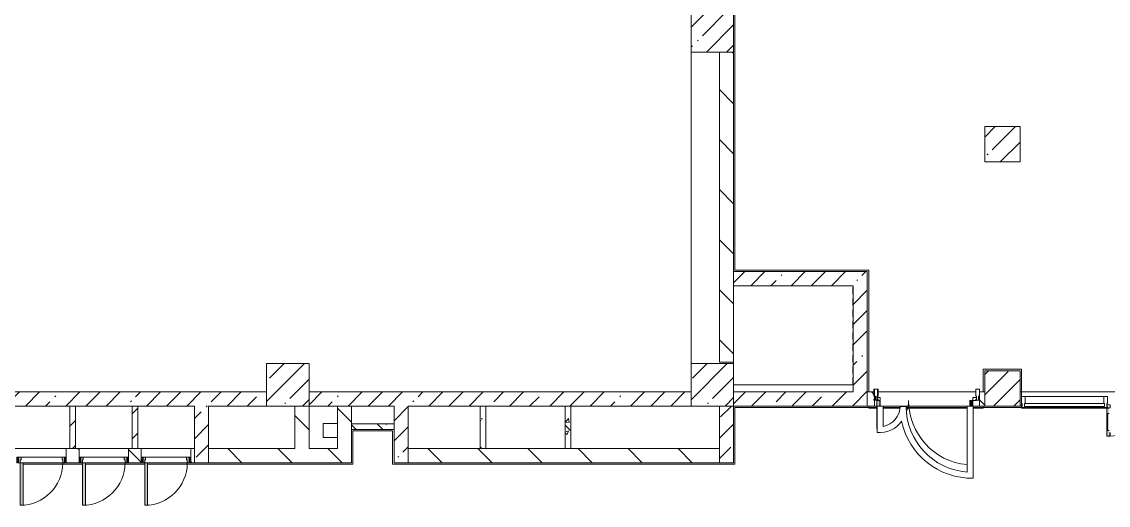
# Model space of a CAD drawing. Header units: millimetres. Extents: x -5714 to 188114, y -8553 to 29000.
# Drawn here: x 117802 to 133160, y 10300 to 17129 of the extents above; entities that cross this region are included whole.
import ezdxf

# ---------------------------------------------------------------- set-up
doc = ezdxf.new("R2010")
doc.units = ezdxf.units.MM
doc.linetypes.add('200_ШТРИХ__ш1_п0_6_', pattern=[160, 100, -60])
for name, color, linetype, lineweight, true_color in [('A-DETL-GENF-5', 7, 'Continuous', 5, 0xaaaaaa), ('A-DETL-GENF-6', 7, 'Continuous', 5, 0xe2e2e2), ('A-DOOR-3', 7, 'Continuous', 5, 0xaaaaaa), ('A-DOOR-4', 7, 'Continuous', 5, 0xe2e2e2), ('A-DOOR-FRAM-2', 7, 'Continuous', 5, 0xe2e2e2), ('A-DOOR-FRAM-3', 7, 'Continuous', 5, 0xaaaaaa), ('A-FLOR-2', 7, 'Continuous', 5, 0xaaaaaa), ('I-WALL-4', 7, 'Continuous', 5, 0x787878)]:
    doc.layers.add(name, color=color, linetype=linetype, lineweight=lineweight, true_color=true_color)
for name, color, linetype, lineweight in [('A-DETL-MBND-1', 7, '200_ШТРИХ__ш1_п0_6_', 9), ('A-GLAZ-CURT-2', 7, 'Continuous', 5), ('A-GLAZ-CWMG-2', 7, 'Continuous', 5), ('A-WALL', 7, 'Continuous', 9), ('I-WALL-2', 7, 'Continuous', 5), ('S-COLS-2', 7, 'Continuous', 5)]:
    doc.layers.add(name, color=color, linetype=linetype, lineweight=lineweight)
pattern_1 = [(135, (61103.76, 0), (-353.5534, -353.5534), [])]
pattern_2 = [(45, (61103.76, 0), (-285.1231, 285.1231), []), (45, (61388.9, 0), (-285.1231, 285.1231), [504.031, -100.806, 16.764, -84.042])]
pattern_3 = [(135, (61103.76, 0), (-377.1708, -377.1708), [533.4, -88.9, 17.78, -88.9]), (135, (61103.76, 376.94), (-377.1708, -377.1708), []), (50, (61103.76, 0), (637.6445, -55.7866), [66.675, -733.425]), (355, (61103.76, 0), (-123.3494, 668.699), [53.34, -586.74]), (100.451, (61156.9, -4.65), (514.299, 612.908), [56.665, -623.315]), (46.184, (61103.8, 177.8), (948.776, -147.15), [100.012, -1100.137]), (96.636, (61182.8, 165.5), (830.909, 865.997), [84.998, -934.973]), (351.184, (61103.8, 177.8), (830.918, 865.988), [80.01, -880.11]), (21, (61192.66, 133.35), (530.6506, -357.9283), [66.675, -733.425]), (326, (61192.66, 133.35), (216.308, 644.6585), [53.34, -586.74]), (71.451, (61236.9, 103.5), (746.9596, 286.7243), [56.665, -623.315]), (37.5, (61103.76, 0), (10.8105, 295.9426), [16.764, -562.864, 16.764, -578.866, -588.962]), (37.5, (61103.76, 0), (10.8105, 295.9426), [-1175.258, 16.764, -572.198]), (7.5, (61103.76, 0), (233.8692, 350.6318), [16.764, -322.834, 16.764, -549.529, -224.472]), (7.5, (61103.76, 0), (233.8692, 350.6318), [-905.891, 16.764, -207.708]), (327.5, (60905.51, 0), (474.5678, -20.0513), [16.764, -205.486, 16.764, -676.656, -920.115]), (327.5, (60905.51, 0), (474.5678, -20.0513), [-915.67, 16.764, -903.351]), (317.5, (60816.6, 0), (518.4522, 88.9934), [16.764, -272.161, 16.764, -443.738, -653.415]), (317.5, (60816.6, 0), (518.4522, 88.9934), [-749.427, 16.764, -636.651])]
pattern_4 = [(45, (61103.76, 0), (-176.7767, 176.7767), [])]

# ---------------------------------------------------------------- blocks, each defined once
blk = doc.blocks.new('BSC_Колонна _Прямоугольная - 600х600-23205240-3_9_1_птичка')
at = {"layer": 'S-COLS-2'}
h = blk.add_hatch(dxfattribs=at)
h.set_pattern_fill('FP_57', color=256, style=0, pattern_type=2)
h.set_pattern_definition([(45, (-66460, -12000), (-285.1231, 285.1231), []), (45, (-66174.88, -12000), (-285.1231, 285.1231), [504.031, -100.806, 16.764, -84.042])])
h.paths.add_polyline_path([(-300, -300), (300, -300), (300, 300), (-300, 300)])
for p, q in [((300, 300), (-300, 300)), ((-300, 300), (-300, -300)), ((300, -300), (300, 300)), ((-300, -300), (300, -300))]:
    blk.add_line(p, q, dxfattribs=at)
blk = doc.blocks.new('BSC_Колонна _Прямоугольная - 600х600-V124-3_9_1_птичка')
at = {"layer": 'S-COLS-2'}
h = blk.add_hatch(dxfattribs=at)
h.set_pattern_fill('FP_61', color=256, style=0, pattern_type=2)
h.set_pattern_definition([(45, (-66460, -17000), (-285.1231, 285.1231), []), (45, (-66174.88, -17000), (-285.1231, 285.1231), [504.031, -100.806, 16.764, -84.042])])
h.paths.add_polyline_path([(-300, -300), (300, -300), (300, 300), (-300, 300)])
for p, q in [((300, 300), (-300, 300)), ((-300, 300), (-300, -300)), ((300, -300), (300, 300)), ((-300, -300), (300, -300))]:
    blk.add_line(p, q, dxfattribs=at)
blk = doc.blocks.new('BSC_Колонна _Прямоугольная - 600х600-V134-3_9_1_птичка')
at = {"layer": 'S-COLS-2'}
h = blk.add_hatch(dxfattribs=at)
h.set_pattern_fill('FP_77', color=256, style=0, pattern_type=2)
h.set_pattern_definition([(45, (-60460, -12000), (-285.1231, 285.1231), []), (45, (-60174.88, -12000), (-285.1231, 285.1231), [504.031, -100.806, 16.764, -84.042])])
h.paths.add_polyline_path([(-300, -300), (300, -300), (300, 300), (-300, 300)])
for p, q in [((300, 300), (-300, 300)), ((-300, 300), (-300, -300)), ((300, -300), (300, 300)), ((-300, -300), (300, -300))]:
    blk.add_line(p, q, dxfattribs=at)
blk = doc.blocks.new('BSC_Колонна _Прямоугольная - 500х500-V161-3_9_1_птичка')
at = {"layer": 'S-COLS-2'}
h = blk.add_hatch(dxfattribs=at)
h.set_pattern_fill('FP_99', color=256, style=0, pattern_type=2)
h.set_pattern_definition([(45, (-70560, -15400), (-285.1231, 285.1231), []), (45, (-70274.88, -15400), (-285.1231, 285.1231), [504.031, -100.806, 16.764, -84.042])])
h.paths.add_polyline_path([(-250, -250), (250, -250), (250, 250), (-250, 250)])
for p, q in [((250, 250), (-250, 250)), ((-250, 250), (-250, -250)), ((250, -250), (250, 250)), ((-250, -250), (250, -250))]:
    blk.add_line(p, q, dxfattribs=at)
blk = doc.blocks.new('110_Дверь_СКБ_1Ст - д-18 700x2100h_Технический шкаф ЭОМ и СС-23257539-3_9_1_птичка')
at = {"layer": 'A-DOOR-3'}
h = blk.add_hatch(dxfattribs=at)
h.set_pattern_fill('FP_28', color=256, style=0, pattern_type=2)
h.set_pattern_definition([(135, (1951.41, 164.685), (-14.14214, -14.14214), []), (225, (1951.41, 164.685), (14.14214, -14.14214), [])])
h.paths.add_polyline_path([(362.5, 100), (337.5, 100), (337.5, 20), (362.5, 20)])
at = {"layer": 'A-DOOR-4'}
h = blk.add_hatch(color=256, dxfattribs=at)
h.paths.add_polyline_path([(312.5, 100), (312.5, 60), (302.5, 60), (302.5, 20), (337.5, 20), (337.5, 100)])
h.paths.add_polyline_path([(-287.5, 100), (-312.5, 100), (-312.5, 20), (-277.5, 20), (-277.5, 60), (-287.5, 60)])
at = {"layer": 'A-DOOR-FRAM-2'}
blk.add_hatch(color=256, dxfattribs=at).paths.add_polyline_path([(272.5, 700), (272.5, 100), (312.5, 100), (312.5, 700), (281.5, 700)])
at = {"layer": 'A-DOOR-FRAM-3'}
h = blk.add_hatch(dxfattribs=at)
h.set_pattern_fill('FP_29', color=256, style=0, pattern_type=2)
h.set_pattern_definition([(45, (-171.384, 164.685), (-14.1421, 14.1421), []), (135, (-171.384, 164.685), (-14.1421, -14.1421), [])])
h.paths.add_polyline_path([(-312.5, 100), (-337.5, 100), (-337.5, 20), (-312.5, 20)])
at = {"layer": 'A-DOOR-3'}
for p, q in [((312.5, 700), (272.5, 700)), ((272.5, 700), (272.5, 100)), ((312.5, 100), (312.5, 700)), ((272.5, 100), (312.5, 100))]:
    blk.add_line(p, q, dxfattribs=at)
blk.add_arc((312.5, 100), 600, 90, 180, dxfattribs=at)
at = {"layer": 'A-DOOR-FRAM-3'}
for p, q in [((-312.5, 100), (-337.5, 100)), ((-337.5, 100), (-337.5, 20)), ((-337.5, 20), (-312.5, 20)), ((-287.5, 100), (-312.5, 100)), ((-312.5, 100), (-312.5, 20)), ((-312.5, 20), (-312.5, 100)), ((-312.5, 20), (-277.5, 20)), ((-287.5, 60), (-287.5, 100)), ((-287.5, 100), (272.5, 100)), ((-277.5, 60), (-287.5, 60)), ((-277.5, 20), (-277.5, 60)), ((302.5, 20), (-277.5, 20)), ((312.5, 60), (302.5, 60)), ((302.5, 60), (302.5, 20)), ((302.5, 20), (337.5, 20)), ((312.5, 100), (312.5, 60)), ((337.5, 100), (312.5, 100)), ((337.5, 20), (337.5, 100)), ((362.5, 100), (337.5, 100)), ((337.5, 100), (337.5, 20)), ((337.5, 20), (362.5, 20)), ((362.5, 20), (362.5, 100))]:
    blk.add_line(p, q, dxfattribs=at)
blk = doc.blocks.new('Прямоугольный импост - Импост структурный с накладкой - 160мм Темный-33326475-3_9_1_птичка')
at = {"layer": 'A-GLAZ-CWMG-2'}
for p, q in [((-50, 40), (-50, 140)), ((-50, 140), (0, 140)), ((-40, 40), (-50, 40)), ((-50, -17), (-50, 0)), ((-50, 0), (-40, 0)), ((-40, 0), (-40, 40)), ((-10, 40), (-10, 0)), ((0, 40), (-10, 40)), ((-10, 0), (0, 0)), ((0, 140), (0, 40)), ((0, 0), (0, -17)), ((0, -17), (-50, -17))]:
    blk.add_line(p, q, dxfattribs=at)
blk = doc.blocks.new('Дверь_Витражная_остекление_ - ВВ-6 остекление-32274838-3_9_1_птичка')
at = {"layer": 'A-DETL-GENF-6'}
for points in [[(705, 420), (701, 420), (701, 100), (660, 100), (660, 20), (705, 20), (705, 386)], [(-655, 100), (-655, 20), (-610, 20), (-610, 100)]]:
    blk.add_hatch(color=256, dxfattribs=at).paths.add_polyline_path(points)
at = {"layer": 'A-DETL-GENF-5'}
for p, q in [((705, 420), (705, 20)), ((705, 20), (705, 420)), ((-655, 100), (-655, 20)), ((-655, 100), (-655, 20)), ((-610, 20), (-655, 20)), ((-655, 20), (-610, 20)), ((-610, 100), (-610, 20)), ((-610, 20), (-610, 100)), ((660, 100), (660, 20)), ((660, 100), (660, 20))]:
    blk.add_line(p, q, dxfattribs=at)
at = {"layer": 'A-DOOR-3'}
for p, q in [((-655, 20), (-705, 20)), ((-705, 20), (-705, -20)), ((-655, 100), (-655, 20)), ((-655, -20), (-655, 20)), ((655, 100), (655, 20)), ((705, 20), (655, 20)), ((655, 20), (655, -20)), ((705, -20), (705, 20)), ((-705, -20), (-655, -20)), ((655, -20), (705, -20))]:
    blk.add_line(p, q, dxfattribs=at)
for centre, radius, start, end in [((-655, 20), 910, 360, 84.7731), ((655, 20), 400, 157.5, 180)]:
    blk.add_arc(centre, radius, start, end, dxfattribs=at)
blk = doc.blocks.new('Прямоугольный импост - Импост структурный с накладкой - 160мм Темный-33326241-3_9_1_птичка')
at = {"layer": 'A-GLAZ-CWMG-2'}
for p, q in [((-25, 40), (-25, 140)), ((-25, 140), (25, 140)), ((-15, 40), (-25, 40)), ((-25, -17), (-25, 0)), ((-25, 0), (-15, 0)), ((-15, 0), (-15, 40)), ((15, 40), (15, 0)), ((25, 40), (15, 40)), ((15, 0), (25, 0)), ((25, 140), (25, 40)), ((25, 0), (25, -17)), ((25, -17), (-25, -17))]:
    blk.add_line(p, q, dxfattribs=at)
blk = doc.blocks.new('Прямоугольный импост - Импост структурный с накладкой - 160мм Темный-33326242-3_9_1_птичка')
at = {"layer": 'A-GLAZ-CWMG-2'}
for p, q in [((0, 140), (-50, 140)), ((-50, 140), (-50, 40)), ((-50, 40), (-40, 40)), ((-40, 0), (-50, 0)), ((-50, 0), (-50, -17)), ((-40, 40), (-40, 0)), ((-10, 0), (-10, 40)), ((-10, 40), (0, 40)), ((0, 0), (-10, 0)), ((0, 40), (0, 140)), ((0, -17), (0, 0)), ((-50, -17), (0, -17))]:
    blk.add_line(p, q, dxfattribs=at)
blk = doc.blocks.new('Прямоугольный импост - Импост структурный с накладкой - 160мм Темный-33326237-3_9_1_птичка')
at = {"layer": 'A-GLAZ-CWMG-2'}
for p, q in [((-50, 40), (-50, 140)), ((-50, 140), (0, 140)), ((-40, 40), (-50, 40)), ((-50, -17), (-50, 0)), ((-50, 0), (-40, 0)), ((-40, 0), (-40, 40)), ((-10, 40), (-10, 0)), ((0, 40), (-10, 40)), ((-10, 0), (0, 0)), ((0, 140), (0, 40)), ((0, 0), (0, -17)), ((0, -17), (-50, -17))]:
    blk.add_line(p, q, dxfattribs=at)
blk = doc.blocks.new('Дверь_Витражная_остекление_ - В-18-32468702-3_9_1_птичка')
at = {"layer": 'A-DETL-GENF-6'}
blk.add_hatch(color=256, dxfattribs=at).paths.add_polyline_path([(690, 420), (678, 420), (678, 370), (690, 370), (690, 20), (723, 20), (723, 420)])
at = {"layer": 'A-DETL-GENF-5'}
for p, q in [((-673, 965), (-673, 20)), ((-673, 965), (-673, 20)), ((723, 420), (678, 420)), ((678, 420), (678, 370)), ((723, 420), (678, 420)), ((678, 420), (678, 370)), ((723, 340), (690, 340)), ((713, 340), (713, 100)), ((723, 420), (723, 20)), ((723, 20), (723, 420)), ((723, 100), (690, 100))]:
    blk.add_line(p, q, dxfattribs=at)
at = {"layer": 'A-DOOR-3'}
for p, q in [((-673, 965), (-673, 20)), ((673, 420), (673, 370)), ((-673, 20), (-723, 20)), ((-723, 20), (-723, -20)), ((-673, -20), (-673, 20)), ((723, 20), (673, 20)), ((673, 20), (673, -20)), ((723, -20), (723, 20)), ((-723, -20), (-673, -20)), ((673, -20), (723, -20))]:
    blk.add_line(p, q, dxfattribs=at)
for centre, radius, start, end in [((-673, 20), 945, 15.8542, 26.1731), ((673, 20), 400, 90, 148.5381), ((-673, 20), 945, 360, 14.4313), ((673, 20), 400, 177.0378, 180)]:
    blk.add_arc(centre, radius, start, end, dxfattribs=at)
blk = doc.blocks.new('Системная панель - Стекло - 40мм-V258-3_9_1_птичка')
at = {"layer": 'A-GLAZ-CURT-2'}
for p, q in [((567, 0), (-567, 0)), ((-567, 0), (-567, -40)), ((567, -40), (567, 0)), ((-567, -40), (567, -40))]:
    blk.add_line(p, q, dxfattribs=at)
blk = doc.blocks.new('Прямоугольный импост - Импост структурный с накладкой - 160мм Темный-33326239-3_9_1_птичка')
at = {"layer": 'A-GLAZ-CWMG-2'}
for p, q in [((-25, 40), (-25, 140)), ((-25, 140), (25, 140)), ((-15, 40), (-25, 40)), ((-25, -17), (-25, 0)), ((-25, 0), (-15, 0)), ((-15, 0), (-15, 40)), ((15, 40), (15, 0)), ((25, 40), (15, 40)), ((15, 0), (25, 0)), ((25, 140), (25, 40)), ((25, 0), (25, -17)), ((25, -17), (-25, -17))]:
    blk.add_line(p, q, dxfattribs=at)
blk = doc.blocks.new('Прямоугольный импост - Импост структурный с накладкой - 160мм Темный-32468813-3_9_1_птичка')
at = {"layer": 'A-GLAZ-CWMG-2'}
for p, q in [((70880, 11837), (71994, 11837)), ((70880, 11680), (71994, 11680))]:
    blk.add_line(p, q, dxfattribs=at)

msp = doc.modelspace()

# ---------------------------------------------------------------- hatches: boundary and pattern name
at = {"layer": 'I-WALL-2'}
h = msp.add_hatch(dxfattribs=at)
h.set_pattern_fill('FP_65', color=256, style=0, pattern_type=2)
h.set_pattern_definition(pattern_1)
h.paths.add_polyline_path([(127663.8, 12320), (127863.8, 12320), (127863.8, 16700), (127663.8, 16700), (127663.8, 13534.8)])
h.paths.add_polyline_path([(127663.8, 17300), (127863.8, 17300), (127863.8, 26500), (127663.8, 26500), (127663.8, 20476.2)])
h = msp.add_hatch(dxfattribs=at)
h.set_pattern_fill('FP_62', color=256, style=0, pattern_type=2)
h.set_pattern_definition(pattern_2)
h.paths.add_polyline_path([(129159.1, 13400), (129553.8, 13400), (129553.8, 13600), (127863.8, 13600), (127863.8, 13400)])
h = msp.add_hatch(dxfattribs=at)
h.set_pattern_fill('FP_62', color=256, style=0, pattern_type=2)
h.set_pattern_definition(pattern_2)
h.paths.add_polyline_path([(129625.2, 11700), (129753.8, 11700), (129753.8, 13600), (129553.8, 13600), (129553.8, 11700)])
h = msp.add_hatch(dxfattribs=at)
h.set_pattern_fill('FP_62', color=256, style=0, pattern_type=2)
h.set_pattern_definition(pattern_2)
h.paths.add_polyline_path([(123063.8, 11700), (127263.8, 11700), (127263.8, 11900), (121863.8, 11900), (121863.8, 11700), (122463.8, 11700)])
h.paths.add_polyline_path([(120443.8, 11700), (121263.8, 11700), (121263.8, 11900), (115863.8, 11900), (115863.8, 11700), (120243.8, 11700)])
h = msp.add_hatch(dxfattribs=at)
h.set_pattern_fill('FP_62', color=256, style=0, pattern_type=2)
h.set_pattern_definition(pattern_2)
h.paths.add_polyline_path([(129553.8, 11700), (129553.8, 11900), (127863.8, 11900), (127863.8, 11700), (129159.1, 11700)])
h = msp.add_hatch(dxfattribs=at)
h.set_pattern_fill('FP_65', color=256, style=0, pattern_type=2)
h.set_pattern_definition(pattern_1)
h.paths.add_polyline_path([(129753.8, 11700), (129857.8, 11700), (129857.8, 11900), (129753.8, 11900), (129753.8, 11799.5)])
h.paths.add_polyline_path([(131337.8, 11700), (131413.8, 11700), (131413.8, 11900), (131337.8, 11900), (131337.8, 11799.5)])
h.paths.add_polyline_path([(131933.8, 11700), (131933.8, 11900), (131913.8, 11900), (131913.8, 11700)])
h.paths.add_polyline_path([(134643.8, 11700), (134643.8, 11900), (134623.8, 11900), (134623.8, 11700)])
h = msp.add_hatch(dxfattribs=at)
h.set_pattern_fill('FP_67', color=256, style=0, pattern_type=2)
h.set_pattern_definition(pattern_4)
h.paths.add_polyline_path([(118563, 11100), (118563, 11700), (118483, 11700), (118483, 11100)])
h = msp.add_hatch(dxfattribs=at)
h.set_pattern_fill('FP_67', color=256, style=0, pattern_type=2)
h.set_pattern_definition(pattern_4)
h.paths.add_polyline_path([(119363, 11100), (119443, 11100), (119443, 11700), (119363, 11700), (119363, 11221)])
h = msp.add_hatch(dxfattribs=at)
h.set_pattern_fill('FP_62', color=256, style=0, pattern_type=2)
h.set_pattern_definition(pattern_2)
h.paths.add_polyline_path([(120243.8, 10900), (120443.8, 10900), (120443.8, 11700), (120243.8, 11700), (120243.8, 11100)])
h = msp.add_hatch(dxfattribs=at)
h.set_pattern_fill('FP_65', color=256, style=0, pattern_type=2)
h.set_pattern_definition(pattern_1)
h.paths.add_polyline_path([(121863.8, 11100), (121863.8, 11700), (121663.8, 11700), (121663.8, 11100), (121701.5, 11100)])
h = msp.add_hatch(dxfattribs=at)
h.set_pattern_fill('FP_65', color=256, style=0, pattern_type=2)
h.set_pattern_definition(pattern_1)
h.paths.add_polyline_path([(122263.8, 10900), (122463.8, 10900), (122463.8, 11700), (122263.8, 11700), (122263.8, 11100)])
h = msp.add_hatch(dxfattribs=at)
h.set_pattern_fill('FP_62', color=256, style=0, pattern_type=2)
h.set_pattern_definition(pattern_2)
h.paths.add_polyline_path([(123263.8, 10900), (123263.8, 11700), (123063.8, 11700), (123063.8, 10900)])
h = msp.add_hatch(dxfattribs=at)
h.set_pattern_fill('FP_62', color=256, style=0, pattern_type=2)
h.set_pattern_definition(pattern_2)
h.paths.add_polyline_path([(127863.8, 10900), (127863.8, 11700), (127663.8, 11700), (127663.8, 10900)])
h = msp.add_hatch(dxfattribs=at)
h.set_pattern_fill('FP_65', color=256, style=0, pattern_type=2)
h.set_pattern_definition(pattern_1)
h.paths.add_polyline_path([(122263.8, 10900), (122263.8, 11100), (120443.8, 11100), (120443.8, 10900), (121701.5, 10900)])
h.paths.add_polyline_path([(118438.8, 10900), (118611.6, 10900), (118611.6, 11100), (118431.6, 11100), (118431.6, 10900)])
h.paths.add_polyline_path([(119311.6, 10900), (119491.6, 10900), (119491.6, 11100), (119311.6, 11100), (119311.6, 10980)])
h.paths.add_polyline_path([(120243.8, 10900), (120243.8, 11100), (120191.6, 11100), (120191.6, 10900)])
h.paths.add_polyline_path([(117731.6, 10900), (117731.6, 11100), (117551.6, 11100), (117551.6, 10900)])
h.paths.add_polyline_path([(116108.2, 10900), (116603.8, 10900), (116603.8, 11100), (113013.8, 11100), (113013.8, 10900), (114243.8, 10900)])
h.paths.add_polyline_path([(116803.8, 10900), (116851.6, 10900), (116851.6, 11100), (116803.8, 11100), (116803.8, 10980)])
h.paths.add_polyline_path([(110515, 10900), (112813.8, 10900), (112813.8, 11100), (105863.8, 11100), (105863.8, 10900), (106786.2, 10900)])
h = msp.add_hatch(dxfattribs=at)
h.set_pattern_fill('FP_65', color=256, style=0, pattern_type=2)
h.set_pattern_definition(pattern_1)
h.paths.add_polyline_path([(123263.8, 10900), (123863.8, 10900), (123863.8, 11100), (123263.8, 11100)])
h = msp.add_hatch(dxfattribs=at)
h.set_pattern_fill('FP_65', color=256, style=0, pattern_type=2)
h.set_pattern_definition(pattern_1)
h.paths.add_polyline_path([(127663.8, 10900), (127663.8, 11100), (123863.8, 11100), (123863.8, 10900), (125430.3, 10900)])
at = {"layer": 'I-WALL-4'}
h = msp.add_hatch(dxfattribs=at)
h.set_pattern_fill('FP_70', color=256, style=0, pattern_type=2)
h.set_pattern_definition(pattern_3)
h.paths.add_polyline_path([(124363.8, 11100), (124363.8, 11700), (124283.8, 11700), (124283.8, 11100)])
h = msp.add_hatch(dxfattribs=at)
h.set_pattern_fill('FP_70', color=256, style=0, pattern_type=2)
h.set_pattern_definition(pattern_3)
h.paths.add_polyline_path([(125563.8, 11100), (125563.8, 11700), (125483.8, 11700), (125483.8, 11100)])
h = msp.add_hatch(dxfattribs=at)
h.set_pattern_fill('FP_70', color=256, style=0, pattern_type=2)
h.set_pattern_definition(pattern_3)
h.paths.add_polyline_path([(123063.8, 11370), (123063.8, 11450), (122463.8, 11450), (122463.8, 11370)])
at = {"layer": 'S-COLS-2'}
h = msp.add_hatch(dxfattribs=at)
h.set_pattern_fill('FP_62', color=256, style=0, pattern_type=2)
h.set_pattern_definition(pattern_2)
h.paths.add_polyline_path([(131913.8, 11700), (131913.8, 12200), (131413.8, 12200), (131413.8, 11700)])

# ---------------------------------------------------------------- linework, layer by layer
at = {"layer": 'A-DETL-MBND-1'}
msp.add_line((129548.8, 12000), (129548.8, 13400), dxfattribs=at)
at = {"layer": 'A-FLOR-2'}
for p, q in [((127883.8, 26880), (127883.8, 13620)), ((127263.8, 16700), (127263.8, 12300)), ((127883.8, 13620), (129773.8, 13620)), ((129773.8, 13620), (129773.8, 11900)), ((127863.8, 12300), (127863.8, 12320)), ((131393.8, 11900), (131393.8, 12220)), ((131393.8, 12220), (131933.8, 12220)), ((131933.8, 12220), (131933.8, 11900)), ((129553.8, 12000), (127863.8, 12000)), ((129891.8, 11680), (127883.8, 11680)), ((127883.8, 11680), (127883.8, 10880)), ((129773.8, 11700), (129773.8, 11669)), ((129976.5, 11700), (129891.8, 11700)), ((129891.8, 11700), (129891.8, 11327.5)), ((129976.5, 11413.8), (129976.5, 11700)), ((130216, 11680), (129976.5, 11680)), ((130302.4, 11697.2), (130217.7, 11697.2)), ((131166.1, 11680), (130303.4, 11680)), ((131250.8, 11700), (131166.1, 11700)), ((131166.1, 11700), (131166.1, 10768.9)), ((131250.8, 10681.9), (131250.8, 11700)), ((131933.8, 11680), (131250.8, 11680)), ((131393.8, 11669), (131393.8, 11700)), ((131933.8, 11680), (131933.8, 11669)), ((129773.8, 11669), (129891.8, 11669)), ((129976.5, 11669), (130214.9, 11669)), ((130304.1, 11669), (131166.1, 11669)), ((131250.8, 11669), (131393.8, 11669)), ((131933.8, 11669), (133171.8, 11669)), ((122063.8, 11457), (122263.8, 11457)), ((122063.8, 11257), (122063.8, 11457)), ((122263.8, 11257), (122063.8, 11257)), ((123042.8, 11350), (122483.8, 11350)), ((122483.8, 11350), (122483.8, 10880)), ((123042.8, 10880), (123042.8, 11350)), ((118661.6, 10880), (117821.6, 10880)), ((119541.6, 10880), (118701.6, 10880)), ((122483.8, 10880), (119581.6, 10880)), ((127883.8, 10880), (123042.8, 10880))]:
    msp.add_line(p, q, dxfattribs=at)
for centre, radius, start, end in [((129930.7, 11697.2), 287, 279.17366, 0), ((131233.2, 11697.2), 930.7, 180, 265.86869), ((129930.7, 11697.2), 371.7, 263.98747, 326.07537), ((131233.2, 11697.2), 1015.4, 191.7891, 270.99569)]:
    msp.add_arc(centre, radius, start, end, dxfattribs=at)
at = {"layer": 'A-WALL'}
for p, q in [((129753.8, 11900), (129753.8, 11700)), ((118563, 11700), (118483, 11700)), ((119443, 11700), (119363, 11700)), ((122463.8, 11700), (122263.8, 11700)), ((124363.8, 11700), (124283.8, 11700)), ((125563.8, 11700), (125483.8, 11700)), ((122463.8, 11450), (122463.8, 11370)), ((123063.8, 11370), (123063.8, 11450)), ((118483, 11100), (118563, 11100)), ((119363, 11100), (119443, 11100)), ((120243.8, 10900), (120243.8, 11100)), ((120443.8, 10900), (120443.8, 11100)), ((123263.8, 10900), (123263.8, 11100)), ((124283.8, 11100), (124363.8, 11100)), ((125483.8, 11100), (125563.8, 11100)), ((127663.8, 11100), (127663.8, 10900))]:
    msp.add_line(p, q, dxfattribs=at)
at = {"layer": 'I-WALL-2'}
for p, q in [((127663.8, 16700), (127663.8, 12320)), ((127863.8, 12320), (127863.8, 16700)), ((129753.8, 13600), (127863.8, 13600)), ((129753.8, 11900), (129753.8, 13600)), ((127863.8, 13400), (129553.8, 13400)), ((129553.8, 13400), (129553.8, 11900)), ((127663.8, 12320), (127863.8, 12320)), ((121263.8, 11900), (115863.8, 11900)), ((127263.8, 11900), (121863.8, 11900)), ((129553.8, 11900), (127863.8, 11900)), ((129857.8, 11900), (129753.8, 11900)), ((129857.8, 11700), (129857.8, 11900)), ((129907.8, 11900), (131287.8, 11900)), ((131413.8, 11900), (131337.8, 11900)), ((131337.8, 11900), (131337.8, 11700)), ((131413.8, 11700), (131413.8, 11900)), ((131913.8, 11900), (131913.8, 11700)), ((131913.8, 11900), (134643.8, 11900)), ((131933.8, 11700), (131933.8, 11900)), ((117683, 11700), (118483, 11700)), ((118483, 11700), (118483, 11100)), ((118563, 11100), (118563, 11700)), ((118563, 11700), (119363, 11700)), ((119363, 11700), (119363, 11100)), ((119443, 11100), (119443, 11700)), ((119443, 11700), (120243.8, 11700)), ((120243.8, 11700), (120243.8, 11100)), ((120443.8, 11100), (120443.8, 11700)), ((120443.8, 11700), (121263.8, 11700)), ((121663.8, 11700), (121663.8, 11100)), ((121863.8, 11100), (121863.8, 11700)), ((121863.8, 11700), (122263.8, 11700)), ((122263.8, 11700), (122263.8, 11100)), ((122463.8, 11450), (122463.8, 11700)), ((122463.8, 11700), (123063.8, 11700)), ((123063.8, 11700), (123063.8, 11450)), ((123263.8, 11100), (123263.8, 11700)), ((123263.8, 11700), (124283.8, 11700)), ((124283.8, 11700), (124283.8, 11100)), ((124363.8, 11700), (125483.8, 11700)), ((124363.8, 11100), (124363.8, 11700)), ((125483.8, 11700), (125483.8, 11100)), ((125563.8, 11700), (127263.8, 11700)), ((125563.8, 11100), (125563.8, 11700)), ((127663.8, 11700), (127663.8, 11100)), ((127863.8, 10900), (127863.8, 11700)), ((127863.8, 11700), (129753.8, 11700)), ((129753.8, 11700), (129891.8, 11700)), ((131166.1, 11700), (129976.5, 11700)), ((131413.8, 11700), (131250.8, 11700)), ((131913.8, 11700), (131943.8, 11700)), ((123063.8, 11450), (122463.8, 11450)), ((122463.8, 11370), (123063.8, 11370)), ((122463.8, 10900), (122463.8, 11370)), ((123063.8, 11370), (123063.8, 10900)), ((117683, 11100), (118483, 11100)), ((118431.6, 11100), (118431.6, 10980)), ((118563, 11100), (119363, 11100)), ((118611.6, 10980), (118611.6, 11100)), ((119311.6, 11100), (119311.6, 10980)), ((119443, 11100), (120243.8, 11100)), ((119491.6, 10980), (119491.6, 11100)), ((120191.6, 11100), (120191.6, 10980)), ((121663.8, 11100), (120443.8, 11100)), ((122263.8, 11100), (121863.8, 11100)), ((124283.8, 11100), (123263.8, 11100)), ((125483.8, 11100), (124363.8, 11100)), ((127663.8, 11100), (125563.8, 11100)), ((118431.6, 10900), (118611.6, 10900)), ((119311.6, 10900), (119491.6, 10900)), ((120191.6, 10900), (122463.8, 10900)), ((123063.8, 10900), (127863.8, 10900))]:
    msp.add_line(p, q, dxfattribs=at)
at = {"layer": 'S-COLS-2'}
for p, q in [((131913.8, 12200), (131413.8, 12200)), ((131413.8, 12200), (131413.8, 11900)), ((131913.8, 11900), (131913.8, 12200)), ((131413.8, 11900), (131413.8, 11700)), ((131913.8, 11700), (131913.8, 11900)), ((131413.8, 11700), (131913.8, 11700))]:
    msp.add_line(p, q, dxfattribs=at)

# ---------------------------------------------------------------- block references
at = {"layer": 'A-DOOR-3', "rotation": 180}
for name, p in [('Дверь_Витражная_остекление_ - ВВ-6 остекление-32274838-3_9_1_птичка', (130592.8, 11800)), ('Дверь_Витражная_остекление_ - В-18-32468702-3_9_1_птичка', (133861.3, 11697)), ('110_Дверь_СКБ_1Ст - д-18 700x2100h_Технический шкаф ЭОМ и СС-23257539-3_9_1_птичка', (118094.1, 11000)), ('110_Дверь_СКБ_1Ст - д-18 700x2100h_Технический шкаф ЭОМ и СС-23257539-3_9_1_птичка', (118974.1, 11000)), ('110_Дверь_СКБ_1Ст - д-18 700x2100h_Технический шкаф ЭОМ и СС-23257539-3_9_1_птичка', (119854.1, 11000))]:
    msp.add_blockref(name, p, dxfattribs=at)
at = {"layer": 'A-GLAZ-CURT-2', "rotation": 180}
msp.add_blockref('Системная панель - Стекло - 40мм-V258-3_9_1_птичка', (132540.8, 11697), dxfattribs=at)
at = {"layer": 'A-GLAZ-CWMG-2', "extrusion": (0, 0, -1)}
for name, p in [('Прямоугольный импост - Импост структурный с накладкой - 160мм Темный-33326241-3_9_1_птичка', (-129872.8, 11800)), ('Прямоугольный импост - Импост структурный с накладкой - 160мм Темный-33326475-3_9_1_птичка', (-129857.8, 11800)), ('Прямоугольный импост - Импост структурный с накладкой - 160мм Темный-33326237-3_9_1_птичка', (-131933.8, 11697)), ('Прямоугольный импост - Импост структурный с накладкой - 160мм Темный-33326239-3_9_1_птичка', (-133122.8, 11697)), ('Прямоугольный импост - Импост структурный с накладкой - 160мм Темный-33326241-3_9_1_птичка', (-133123.8, 11697))]:
    msp.add_blockref(name, p, dxfattribs=at)
at = {"layer": 'A-GLAZ-CWMG-2'}
for name, p in [('Прямоугольный импост - Импост структурный с накладкой - 160мм Темный-33326242-3_9_1_птичка', (131337.8, 11800)), ('Прямоугольный импост - Импост структурный с накладкой - 160мм Темный-32468813-3_9_1_птичка', (61103.8, 0))]:
    msp.add_blockref(name, p, dxfattribs=at)
at = {"layer": 'S-COLS-2'}
for name, p in [('BSC_Колонна _Прямоугольная - 600х600-V124-3_9_1_птичка', (127563.8, 17000)), ('BSC_Колонна _Прямоугольная - 500х500-V161-3_9_1_птичка', (131663.8, 15400)), ('BSC_Колонна _Прямоугольная - 600х600-V134-3_9_1_птичка', (121563.8, 12000)), ('BSC_Колонна _Прямоугольная - 600х600-23205240-3_9_1_птичка', (127563.8, 12000))]:
    msp.add_blockref(name, p, dxfattribs=at)

doc.saveas('drawing.dxf')
